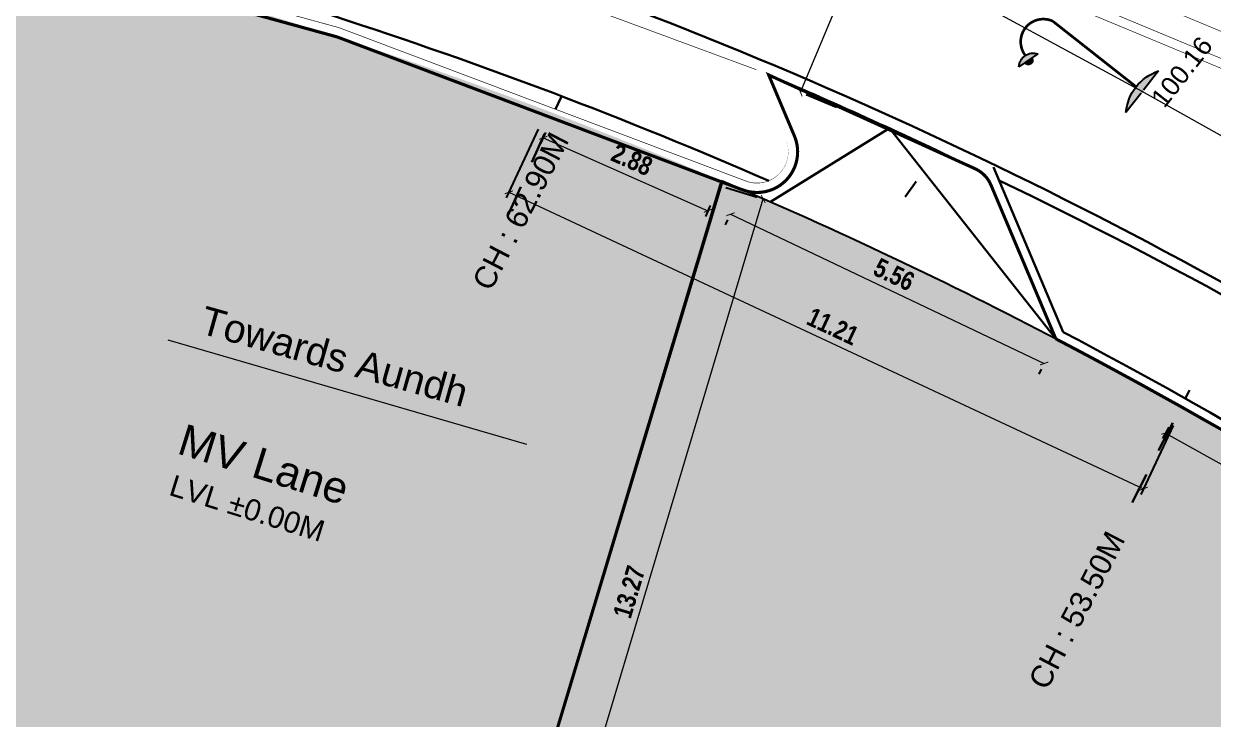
# Model space of a CAD drawing. Header units: metres. Extents: x 6 to 601, y -20 to 118.
# Drawn here: x 284.982 to 289.407, y 58.117 to 60.702 of the extents above; entities that cross this region are included whole.
import ezdxf

# ---------------------------------------------------------------- set-up
doc = ezdxf.new("R2010")
doc.units = ezdxf.units.M
doc.header["$MEASUREMENT"] = 0
doc.linetypes.add('DASHED', pattern=[0.75, 0.5, -0.25])
for name, color, linetype in [('EL', 4, 'Continuous'), ('FOOTPATH', 30, 'Continuous'), ('HATCH', 8, 'Continuous'), ('LAMP_POST', 7, 'Continuous'), ('PDA_Kerb Edge', 7, 'Continuous'), ('PDA_Levels', 7, 'Continuous'), ('PDA_Text', 19, 'Continuous'), ('PT', 2, 'Continuous')]:
    doc.layers.add(name, color=color, linetype=linetype)
doc.layers.add('EXISTING ROAD', color=7, linetype='Continuous', lineweight=5)
doc.layers.add('PDA_Tactile band', color=250, linetype='Continuous', lineweight=30)
for name, color, linetype, true_color in [('PDA - Dimensions', 7, 'Continuous', 0x000000), ('PDA_Chainage Lines', 7, 'DASHED', 0x636466), ('PDA_Chainage Text', 7, 'Continuous', 0x636466)]:
    doc.layers.add(name, color=color, linetype=linetype, true_color=true_color)
doc.styles.add('AR', font='arial.ttf')
doc.styles.add('ARIAL', font='arialbd.ttf', dxfattribs={"width": 0.8})
doc.styles.add('RS', font='RomanS')
doc.styles.get("Standard").update_dxf_attribs({"font": 'arial.ttf'})
doc.dimstyles.new('PDA_Dimentions', dxfattribs={"dimtxt": 0.3, "dimasz": 0.1, "dimexe": 0.075, "dimexo": 0.625, "dimgap": 0.1, "dimtad": 1, "dimdsep": 46, "dimtxsty": 'ARIAL', "dimblk": 'ARCHTICK', "dimcen": 0.09, "dimadec": 0, "dimazin": 0, "dimtfac": 1, "dimtmove": 1, "dimatfit": 3, "dimldrblk": 'ARCHTICK', "dimfxl": 1, "dimfxlon": 1, "dimlwd": 9, "dimarcsym": 0})
doc.dimstyles.get("Standard").update_dxf_attribs({"dimtxt": 0.18, "dimasz": 0.18, "dimexe": 0.18, "dimexo": 0.0625, "dimgap": 0.09, "dimtad": 0, "dimdec": 4, "dimzin": 0, "dimdsep": 46, "dimtxsty": 'Standard', "dimcen": 0.09, "dimadec": 0, "dimazin": 0, "dimtfac": 1, "dimtdec": 4, "dimtofl": 0, "dimtmove": 0, "dimatfit": 3, "dimfxl": 1, "dimtolj": 1, "dimtzin": 0, "dimarcsym": 0})

# ---------------------------------------------------------------- blocks, each defined once
blk = doc.blocks.new('LP')
at = {"layer": 'LAMP_POST'}
for color, points in [(40, [(1.165922361164576, 3.515392796020706), (1.89140776789327, 3.744330122373299, 0.5022879340729313)]), (30, [(1.395154863193738, 3.58773040011431, 1), (1.662175265864107, 3.671992518279581)]), (40, [(-0.8816148093692391, 0.001324708447327794), (-0.05993297897521188, 9.005488868751854e-05, -1), (0.05993297897521188, -9.005488868751854e-05), (0.8816148093696938, -0.001324708447327794, 0.2974138818711019)])]:
    blk.add_hatch(color=color, dxfattribs=at).paths.add_polyline_path(points)
blk.add_line((1.165922361164576, 3.515392796020706), (1.89140776789327, 3.744330122373299), dxfattribs=at)
at = {"layer": 'LAMP_POST', "color": 5, "const_width": 0.089105216643788}
blk.add_lwpolyline([(-0.00203005207958995, 0.2648868001790561), (-0.00203005207958995, 3.799999851868506, -0.7749219860280891), (1.458662222671819, 3.82064314317654)], format="xyb", dxfattribs=at)
at = {"layer": 'LAMP_POST'}
for points in [[(-0.8816148093694665, 0.001324708447327794), (-0.05993297897521188, 9.005488868751854e-05)], [(0.05993297897521188, -9.005488868751854e-05), (0.8816148093696938, -0.001324708447327794)]]:
    blk.add_lwpolyline(points, dxfattribs=at)
for centre, radius, start, end in [((1.613864205916798, 3.359871699434166), 0.4741716015995725, 54.17418561697151, 160.8534909995903), ((1.528665064528923, 3.629861459196945), 0.14, 197.5138383082842, 17.5138383082842), ((-0.00203005207958995, -1.351032358088105), 1.613238662028891, 56.78749075352639, 123.0403248748255)]:
    blk.add_arc(centre, radius, start, end, dxfattribs=at)
blk = doc.blocks.new('Survey Base')
at = {"layer": 'FOOTPATH', "color": 8, "lineweight": 5, "elevation": 99.6477}
blk.add_lwpolyline([(10004.7866114594, 9983.211269995612), (10004.2325, 9986.7247), (10003.5593, 9990.6829), (10001.8389, 9997.6047), (9999.6429, 10004.4286), (9997.7572, 10009.3528), (9994.7248, 10014.2305), (9991.0763, 10019.4218), (9986.6774, 10025.1078), (9979.9372, 10032.6138), (9975.0012, 10037.5156), (9969.0402, 10042.1762), (9965.306, 10044.5989), (9960.9045, 10046.3417), (9954.5509, 10049.0768), (9947.7635, 10051.9592), (9932.1836, 10058.0972), (9925.8846, 10060.5998), (9916.5229, 10064.388), (9910.5096, 10066.7966), (9893.365074992047, 10073.6770752974)], dxfattribs=at)
at = {"layer": 'PT'}
blk.add_point((10004.2325, 9986.7247, 100.1642), dxfattribs=at)
at = {"layer": 'LAMP_POST', "color": 8, "lineweight": 5, "xscale": -0.4799999999995634, "yscale": 0.4800000000013824, "zscale": 0.4800000000003024}
blk.add_blockref('LP', (10004.2316846549, 9986.72398543256, 348.0391031999999), dxfattribs=at)
at = {"layer": 'EL'}
blk.add_text('100.16', height=0.3, dxfattribs=at).set_placement((10004.2325, 9986.2747, 100.1642))
blk = doc.blocks.new('_ArchTick')
at = {"color": 0, "linetype": 'ByBlock', "const_width": 0.15}
blk.add_lwpolyline([(-0.5, -0.5), (0.5, 0.5)], dxfattribs=at)
blk = doc.blocks.new('*D472')
at = {"layer": 'Defpoints', "color": 0, "transparency": 16777216}
for p in [(382.316627722863, 258.1684306681217, -99.60370000000044), (382.316627722854, 258.1684306681244), (378.5149961281441, 245.4506576502099)]:
    blk.add_point(p, dxfattribs=at)
at = {"layer": 'PDA - Dimensions', "color": 0, "lineweight": -2, "transparency": 16777216}
for p, q in [((381.7178090417287, 258.3474311908156), (382.2208167338725, 258.1970707517555)), ((377.9161774470099, 245.6296581729038), (378.4191851391537, 245.4792977338436))]:
    blk.add_line(p, q, dxfattribs=at)
at = {"layer": 'PDA - Dimensions', "color": 0, "lineweight": 9, "transparency": 16777216}
blk.add_line((378.5149961281352, 245.4506576502126), (382.316627722854, 258.1684306681244), dxfattribs=at)
at = {"layer": 'PDA - Dimensions', "color": 0, "lineweight": 9, "transparency": 16777216, "xscale": 0.1, "yscale": 0.1, "zscale": 0.1}
for p, rotation in [((382.316627722854, 258.1684306681244), 73.35739848893179), ((378.5149961281352, 245.4506576502126), 253.3573984889318)]:
    blk.add_blockref('_ArchTick', p, dxfattribs=dict(at, rotation=rotation))
at = {"layer": 'PDA - Dimensions', "color": 0, "transparency": 16777216, "insert": (380.1732454278106, 251.8820528020038), "char_height": 0.3, "attachment_point": 5, "rotation": 73.35739848893179, "style": 'ARIAL'}
blk.add_mtext('13.27', dxfattribs=at)
blk = doc.blocks.new('*D473')
at = {"layer": 'Defpoints', "color": 0, "transparency": 16777216}
for p in [(394.3976439174166, 251.5114763006768), (394.397643917418, 251.511476300676), (388.6565043146311, 241.1765898293888, 99.60370000000044)]:
    blk.add_point(p, dxfattribs=at)
at = {"layer": 'PDA - Dimensions', "color": 0, "lineweight": 9, "transparency": 16777216}
blk.add_line((388.6565043146325, 241.176589829388), (394.397643917418, 251.511476300676), dxfattribs=at)
at = {"layer": 'PDA - Dimensions', "color": 0, "lineweight": -2, "transparency": 16777216}
for p, q in [((394.9440026280016, 251.2079682128637), (394.4850613111116, 251.4629150066259)), ((389.2028630252161, 240.8730817415757), (388.7439217083261, 241.1280285353379))]:
    blk.add_line(p, q, dxfattribs=at)
at = {"layer": 'PDA - Dimensions', "color": 0, "lineweight": 9, "transparency": 16777216, "xscale": 0.1, "yscale": 0.1, "zscale": 0.1}
for p, rotation in [((394.397643917418, 251.511476300676), 60.94736159168296), ((388.6565043146325, 241.176589829388), 240.947361591683)]:
    blk.add_blockref('_ArchTick', p, dxfattribs=dict(at, rotation=rotation))
at = {"layer": 'PDA - Dimensions', "color": 0, "transparency": 16777216, "insert": (391.3056683978913, 246.4670263015996), "char_height": 0.3, "attachment_point": 5, "rotation": 60.94736159168296, "style": 'ARIAL'}
blk.add_mtext('11.82', dxfattribs=at)
blk = doc.blocks.new('*D583')
at = {"layer": 'Defpoints', "color": 0, "transparency": 16777216}
for p in [(384.1981333441781, 262.9553724076759), (384.1981333441807, 262.9553724076748), (382.9142668329332, 259.8714377251326)]:
    blk.add_point(p, dxfattribs=at)
at = {"layer": 'PDA_Tactile band', "color": 0, "lineweight": 9, "transparency": 16777216}
blk.add_line((382.9142668329358, 259.8714377251315), (384.1981333441807, 262.9553724076748), dxfattribs=at)
at = {"layer": 'PDA_Tactile band', "color": 0, "lineweight": -2, "transparency": 16777216}
for p, q in [((384.7751298785104, 262.7151641660011), (384.2904527896739, 262.9169390890069)), ((383.4912633672654, 259.6312294834578), (383.006586278429, 259.8330044064635))]:
    blk.add_line(p, q, dxfattribs=at)
at = {"layer": 'PDA_Tactile band', "color": 0, "lineweight": 9, "transparency": 16777216, "xscale": 0.1, "yscale": 0.1, "zscale": 0.1}
for p, rotation in [((384.1981333441807, 262.9553724076748), 67.39765008335756), ((382.9142668329358, 259.8714377251315), 247.3976500833575)]:
    blk.add_blockref('_ArchTick', p, dxfattribs=dict(at, rotation=rotation))
at = {"layer": 'PDA_Tactile band', "color": 0, "transparency": 16777216, "insert": (383.3224731977343, 261.5107074280922), "char_height": 0.3, "attachment_point": 5, "rotation": 67.39765008335756, "style": 'ARIAL'}
blk.add_mtext('3.34', dxfattribs=at)
blk = doc.blocks.new('*D542')
at = {"layer": 'Defpoints', "color": 0, "transparency": 16777216}
for p in [(389.1141370249898, 255.0628781655105), (392.2329567383076, 253.3209328747399), (391.8749741433722, 252.6799924387661)]:
    blk.add_point(p, dxfattribs=at)
at = {"layer": 'PDA_Tactile band', "color": 0, "lineweight": -2, "transparency": 16777216}
for p, q in [((388.8093719472741, 254.5172196208097), (388.70739201762, 254.3346323623846)), ((391.928191660592, 252.7752743300391), (391.8262117309378, 252.592687071614))]:
    blk.add_line(p, q, dxfattribs=at)
at = {"layer": 'PDA_Tactile band', "color": 0, "lineweight": 9, "transparency": 16777216}
blk.add_line((388.7561544300545, 254.4219377295368), (391.8749741433722, 252.6799924387661), dxfattribs=at)
at = {"layer": 'PDA_Tactile band', "color": 0, "lineweight": 9, "transparency": 16777216, "xscale": 0.1, "yscale": 0.1, "zscale": 0.1}
for p, rotation in [((388.7561544300545, 254.4219377295368), 150.8154585761424), ((391.8749741433722, 252.6799924387661), 330.8154585761424)]:
    blk.add_blockref('_ArchTick', p, dxfattribs=dict(at, rotation=rotation))
at = {"layer": 'PDA_Tactile band', "color": 0, "transparency": 16777216, "insert": (390.4390170109635, 253.7719977377565), "char_height": 0.3, "attachment_point": 5, "rotation": 330.8154585761425, "style": 'ARIAL'}
blk.add_mtext('3.57', dxfattribs=at)
blk = doc.blocks.new('*D545')
at = {"layer": 'Defpoints', "color": 0, "transparency": 16777216}
for p in [(379.0864648211499, 259.799019164062), (381.7234445042977, 258.6331437923254), (381.4337132665796, 257.9778289911405)]:
    blk.add_point(p, dxfattribs=at)
at = {"layer": 'PDA_Tactile band', "color": 0, "lineweight": -2, "transparency": 16777216}
for p, q in [((378.8337357762217, 259.2273960103587), (378.7562969362433, 259.0522446582846)), ((381.4707154593694, 258.0615206386221), (381.393276619391, 257.886369286548))]:
    blk.add_line(p, q, dxfattribs=at)
at = {"layer": 'PDA_Tactile band', "color": 0, "lineweight": 9, "transparency": 16777216}
blk.add_line((378.7967335834319, 259.1437043628771), (381.4337132665796, 257.9778289911405), dxfattribs=at)
at = {"layer": 'PDA_Tactile band', "color": 0, "lineweight": 9, "transparency": 16777216, "xscale": 0.1, "yscale": 0.1, "zscale": 0.1}
for p, rotation in [((378.7967335834319, 259.1437043628771), 156.1485668973779), ((381.4337132665796, 257.9778289911405), 336.1485668973779)]:
    blk.add_blockref('_ArchTick', p, dxfattribs=dict(at, rotation=rotation))
at = {"layer": 'PDA_Tactile band', "color": 0, "transparency": 16777216, "insert": (380.2176390259682, 258.7924105263622), "char_height": 0.3, "attachment_point": 5, "rotation": 336.1485668973779, "style": 'ARIAL'}
blk.add_mtext('2.88', dxfattribs=at)
blk = doc.blocks.new('*D510')
at = {"layer": 'Defpoints', "color": 0, "transparency": 16777216}
for p in [(378.9823464457513, 259.8482961269548), (389.1401191151072, 255.1085717936276), (388.404748169393, 253.5325875445668)]:
    blk.add_point(p, dxfattribs=at)
at = {"layer": 'PDA_Tactile band', "color": 0, "lineweight": -2, "transparency": 16777216}
for p, q in [((378.7180691093111, 259.2819194948061), (378.2046911262067, 258.1816916167501)), ((388.8758417786669, 254.5421951614789), (388.3624637955626, 253.441967283423))]:
    blk.add_line(p, q, dxfattribs=at)
at = {"layer": 'PDA_Tactile band', "color": 0, "lineweight": 9, "transparency": 16777216}
blk.add_line((378.2469755000371, 258.2723118778939), (388.404748169393, 253.5325875445668), dxfattribs=at)
at = {"layer": 'PDA_Tactile band', "color": 0, "lineweight": 9, "transparency": 16777216, "xscale": 0.1, "yscale": 0.1, "zscale": 0.1}
for p, rotation in [((378.2469755000371, 258.2723118778939), 154.9857447930533), ((388.404748169393, 253.5325875445668), 334.9857447930534)]:
    blk.add_blockref('_ArchTick', p, dxfattribs=dict(at, rotation=rotation))
at = {"layer": 'PDA_Tactile band', "color": 0, "transparency": 16777216, "insert": (383.4318323595808, 256.1295566958431), "char_height": 0.3, "attachment_point": 5, "rotation": 334.98574479305336, "style": 'ARIAL'}
blk.add_mtext('11.21', dxfattribs=at)
blk = doc.blocks.new('*D520')
at = {"layer": 'Defpoints', "color": 0, "transparency": 16777216}
for p in [(381.9805306089347, 258.3145190605337), (387.0000873350746, 255.928537782318), (386.8132673044415, 255.5355113365936)]:
    blk.add_point(p, dxfattribs=at)
at = {"layer": 'PDA_Tactile band', "color": 0, "lineweight": 9, "transparency": 16777216}
blk.add_line((381.7937105783017, 257.9214926148093), (386.8132673044415, 255.5355113365936), dxfattribs=at)
at = {"layer": 'PDA_Tactile band', "color": 0, "lineweight": -2, "transparency": 16777216}
for p, q in [((381.7122148787506, 257.7500443764816), (381.7507800614721, 257.8311766653609)), ((386.7317716048905, 255.3640630982659), (386.770336787612, 255.4451953871452))]:
    blk.add_line(p, q, dxfattribs=at)
at = {"layer": 'PDA_Tactile band', "color": 0, "lineweight": 9, "transparency": 16777216, "xscale": 0.1, "yscale": 0.1, "zscale": 0.1}
for p, rotation in [((381.7937105783017, 257.9214926148093), 154.5765275411711), ((386.8132673044415, 255.5355113365936), 334.5765275411711)]:
    blk.add_blockref('_ArchTick', p, dxfattribs=dict(at, rotation=rotation))
at = {"layer": 'PDA_Tactile band', "color": 0, "transparency": 16777216, "insert": (384.4121769449272, 256.9571565775961), "char_height": 0.3, "attachment_point": 5, "rotation": 334.57652754117106, "style": 'ARIAL'}
blk.add_mtext('5.56', dxfattribs=at)
blk = doc.blocks.new('direction')
at = {"layer": 'PDA_Text', "color": 18, "lineweight": -3, "true_color": 0x000000, "insert": (8299.26790929622, 11463.76129872452), "char_height": 0.7499999999999987, "width": 9.226051727479195, "attachment_point": 1, "rotation": 303.9391874062145, "style": 'RS'}
blk.add_mtext('{\\fArial|b0|i0|c0|p34;\\H0.6x;Towards Aundh}', dxfattribs=at)
at = {"layer": 'PDA - Dimensions', "linetype": 'Continuous', "lineweight": 0}
blk.add_leader([(8301.745344059153, 11458.74126231147), (8298.450760845164, 11463.73022164667)], dimstyle='Standard', override={"dimtxt": 0.2, "dimasz": 0.6, "dimexe": 0, "dimexo": 0, "dimtih": 0, "dimtoh": 0, "dimdec": 1, "dimclre": 256, "dimclrt": 256, "dimtdec": 1, "dimfxl": 5000, "dimfxlon": 1, "dimlwd": 0, "dimlwe": 65535, "dimarcsym": 1}, dxfattribs=at)
blk = doc.blocks.new('site plan')
at = {"layer": 'HATCH', "transparency": 33554539}
h = blk.add_hatch(color=9, dxfattribs=at)
h.dxf.hatch_style = 1
edge = h.paths.add_edge_path()
edge.add_line((398.3203993259576, 223.5948501189359), (398.2467099829537, 223.4641372269434))
edge.add_arc((359.6859929776801, 159.1362964110049), 75.00000000001013, 50.643027904231985, 59.05981801813658, ccw=False)
edge.add_line((407.2472450699024, 217.1270482549116), (420.1046861651594, 205.7425696610298))
edge.add_line((420.1046861651594, 205.7425696610298), (420.8094782192929, 205.0855419844447))
edge.add_line((420.8094782192929, 205.0855419844447), (426.7812055969134, 211.8232616019814))
edge.add_line((426.7812055969134, 211.8232616019814), (425.7956355365113, 213.1024875697058))
edge.add_line((425.7956355365113, 213.1024875697058), (416.1118382745717, 221.7624692343961))
edge.add_line((416.1118382745717, 221.7624692343961), (407.675593800961, 228.7029774813527))
edge.add_line((407.675593800961, 228.7029774813527), (397.9149773290828, 235.6102521388693))
edge.add_line((397.9149773290828, 235.6102521388693), (386.314013544601, 241.8729637314991))
edge.add_line((386.314013544601, 241.8729637314991), (377.9310103320986, 245.1417021162761))
edge.add_line((377.9310103320986, 245.1417021162761), (370.004542349363, 247.1773856186501))
edge.add_line((370.004542349363, 247.1773856186501), (361.3097273447547, 248.3728635135467))
edge.add_line((361.3097273447547, 248.3728635135467), (352.0254405817377, 248.5341186884871))
edge.add_line((352.0254405817377, 248.5341186884871), (343.4882141783619, 247.6993770357221))
edge.add_line((343.4882141783619, 247.6993770357221), (335.9139085503266, 246.2670993457305))
edge.add_line((335.9139085503266, 246.2670993457305), (328.3596033347476, 243.666881654497))
edge.add_line((328.3596033347476, 243.666881654497), (319.6629500633953, 239.6837235734347))
edge.add_line((319.6629500633953, 239.6837235734347), (319.5471197944607, 239.6211706060803))
edge.add_line((319.5471197944607, 239.6211706060803), (321.5574075041695, 235.8133975529236))
edge.add_line((321.5574075041695, 235.8133975529236), (272.7275633488734, 208.0245052619248))
edge.add_line((272.7275633488734, 208.0245052619248), (278.0056757168622, 198.8389367912332))
edge.add_arc((432.4627185270929, -58.34392022211796), 300.0000000253854, 119.65879195034401, 120.98788440321641, ccw=False)
edge.add_line((284.0125765543999, 202.3523692864183), (322.5566917870638, 224.3008189144221))
edge.add_arc((359.6859929776747, 159.1362964110067), 75.00000000000819, 68.39042136316829, 119.67353207975981, ccw=False)
edge.add_line((387.3069919584923, 228.864916182969), (387.3659540972676, 229.0028996805177))
edge.add_arc((359.6859929777474, 159.1362964110758), 75.14999999991836, 59.06286877645181, 68.38737060490178, ccw=False)
edge = h.paths.add_edge_path()
edge.add_arc((349.3010737985187, 183.2254006047624), 81.89159830320767, 61.67163064802283, 66.55978401002817)
edge.add_line((381.8768936897104, 258.3589472471904), (381.8010254331712, 258.3911790539078))
edge.add_arc((359.0054820677524, 203.3172762747963), 59.60513035509366, 54.30315257286412, 67.51493234201462, ccw=False)
edge.add_line((393.7848686451925, 251.723534485518), (393.8556885749858, 251.8566782141697))
edge.add_arc((354.4186595736501, 193.2390454698689), 70.64917639292004, 56.0679491882368, 60.69628579069675)
edge.add_arc((352.3148610210937, 189.4305663229297), 74.99999999976491, 50.555828616822396, 60.71876623491141, ccw=False)
edge.add_line((399.9643149738331, 247.3488668674945), (426.1371010257917, 225.8164850111243))
edge.add_arc((330.8381931213371, 109.9798839230934), 149.9999999980311, 47.181571827729215, 50.55582861685792, ccw=False)
edge.add_line((432.7897821686583, 220.0065783664668), (433.461019319695, 219.3846048124851))
edge.add_line((433.461019319695, 219.3846048124851), (427.140824567834, 212.2303391908226))
edge.add_line((427.140824567834, 212.2303391908226), (427.498951335785, 212.639353591625))
edge.add_line((427.498951335785, 212.639353591625), (426.0958726766057, 213.5047626797495))
edge.add_line((426.0958726766057, 213.5047626797495), (416.4374589846284, 222.1420444422365))
edge.add_line((416.4374589846284, 222.1420444422365), (407.9792388866026, 229.1006320612996))
edge.add_line((407.9792388866026, 229.1006320612996), (398.1791149908786, 236.0358648532401))
edge.add_line((398.1791149908786, 236.0358648532401), (386.524392843321, 242.327597579806))
edge.add_line((386.524392843321, 242.327597579806), (378.0845744193266, 245.6184896078375))
edge.add_line((378.0845744193266, 245.6184896078375), (370.1010999551254, 247.6688135722943))
edge.add_line((370.1010999551254, 247.6688135722943), (361.3482586408572, 248.8722696898985))
edge.add_line((361.3482586408572, 248.8722696898985), (352.0053878903054, 249.0345423873878))
edge.add_line((352.0053878903054, 249.0345423873878), (343.4172933091158, 248.1948270130833))
edge.add_line((343.4172933091158, 248.1948270130833), (335.7854211527811, 246.7516636712244))
edge.add_line((335.7854211527811, 246.7516636712244), (328.1736885489918, 244.1316792765738))
edge.add_line((328.1736885489918, 244.1316792765738), (319.4398125364369, 240.1314727910485))
edge.add_line((319.4398125364369, 240.1314727910485), (319.3136729533489, 240.0633523826655))
edge.add_line((319.3136729533489, 240.0633523826655), (317.364540297036, 243.7552889994367))
edge.add_line((317.364540297036, 243.7552889994367), (289.9088339607588, 228.1428697642787))
edge.add_line((289.9088339607588, 228.1428697642787), (268.2376559472323, 215.8383502484321))
edge.add_line((268.2376559472323, 215.8383502484321), (263.0063138116147, 224.9425238677322))
edge.add_line((263.0063138116147, 224.9425238677322), (284.7185724453229, 237.270365883227))
edge.add_line((284.7185724453229, 237.270365883227), (315.241564482134, 254.6269671723549))
edge.add_arc((352.314861020961, 189.4305663227296), 75.00000000000541, 61.44883574043621, 119.6243021433603, ccw=False)
at = {"layer": 'PDA_Chainage Lines', "lineweight": 30}
for p, q in [((378.2314817265124, 257.9041151725814), (379.0836294985675, 259.7942984049259)), ((388.2220014681097, 253.3145519037589), (389.1391250162796, 255.1091313066554))]:
    blk.add_line(p, q, dxfattribs=at)
at = {"layer": 'PDA_Kerb Edge', "const_width": 0.01, "elevation": 99.6741}
for points in [[(395.3655437473026, 257.5311060045333), (392.8366027046741, 259.5171359198393), (376.8131176910429, 266.1878400430123), (369.925297872891, 268.6094706250478), (363.1778765666622, 270.4005833339052), (348.3453950212715, 270.7275178627442), (335.9029287200665, 270.1058309903983), (326.4568389627457, 268.6059175081245), (317.2302103343009, 265.226926457035), (308.4178970914072, 260.8493373493693)], [(395.1184916768252, 257.216518537407), (392.6324785701399, 259.1688362532004), (376.6698012398174, 265.8142256546744), (369.8074668588361, 268.2268960264119), (363.1213633798325, 270.0017318296741), (348.3509754882944, 270.3272977028755), (335.9443934452538, 269.7074037847306), (326.557924670853, 268.2169573219762), (317.3884436375956, 264.8588949568148), (308.5958528754909, 260.4911031537504)]]:
    blk.add_lwpolyline(points, dxfattribs=at)
at = {"layer": 'PDA_Kerb Edge'}
for points, const_width in [([(311.333329265588, 254.7053278489784), (314.252943238329, 256.3655378601015, -0.213669249986977), (376.8997275064048, 262.4003158076739)], 0.01), ([(311.4074758601091, 254.5749350481001), (314.3270898328501, 256.2351450592232, -0.2331685898795763), (382.2063765796247, 260.2334183599633)], 0.01), ([(263.0063138116129, 224.9425238677322), (284.7185724453229, 237.270365883227), (315.241564482134, 254.6269671723549, -0.2351135602686825), (381.9805306089347, 258.3145190605337)], 0.05), ([(387.0000873350727, 255.9285377823217), (385.9618903879909, 258.3887723909484, 0.1822611946891149), (385.7188668158615, 258.6445246357925), (382.4046249450475, 260.149436667547), (382.8169877980617, 259.1722527477232, -0.6638928293939181), (381.9805306089365, 258.3145190605337, -5.282170906711365)], 0.05)]:
    blk.add_lwpolyline(points, format="xyb", dxfattribs=dict(at, const_width=const_width))
for points in [[(262.932251772625, 225.0729647140233, 0.01, 0.01, 0), (284.644510406335, 237.4008067295181, 0.01, 0.01, 0), (315.1674178890571, 254.7573599740535, 0.01, 0.01, -0.2350451685050067), (382.0204837819201, 258.4602590381655, 0.01, 0, 0.6755439498466161), (382.6787889175703, 259.1139340592053, 0, 0, 0), (382.2063765796247, 260.2334183599633, 0, 0, 0)], [(263.0063138116129, 224.9425238677322, 0.01, 0.01, 0), (284.7185724453229, 237.270365883227, 0.01, 0.01, 0), (315.2415644822522, 254.6269671724203, 0.01, 0.01, -0.2350451685050076), (381.9611911217198, 258.3224752203696, 0.01, 0, 0.6755439498450695), (382.8169877980636, 259.1722527477232, 0, 0, 0), (382.4046249450475, 260.149436667547, 0, 0, 0)]]:
    blk.add_lwpolyline(points, format="xyseb", dxfattribs=at)
at = {"layer": 'PDA_Kerb Edge', "const_width": 0.01}
blk.add_lwpolyline([(385.4693521659483, 261.9928757462294), (392.927267117193, 258.8880864963758), (395.6715022293338, 256.7329816776019)], dxfattribs=at)
at = {"layer": 'PDA_Kerb Edge'}
blk.add_arc((352.3588194152653, 189.5146947277699), 74.90538026314519, 57.84593786181112, 66.97853280363601, dxfattribs=at)
at = {"layer": 'PDA_Tactile band'}
for p, q in [((387.1173469962978, 256.0364765280665), (386.0049585169854, 258.6725241900531)), ((373.9194424567122, 232.7733041987321), (381.6525151286733, 258.4544900844194)), ((381.6675953591421, 258.448078498086), (373.9194424567122, 232.7733041987321)), ((384.5897877670395, 258.1997473775482), (384.7650185674338, 258.4432513312731)), ((387.0000873350746, 255.9285377823198), (385.9618903879909, 258.3887723909484))]:
    blk.add_line(p, q, dxfattribs=at)
blk.add_lwpolyline([(382.4328746550291, 258.1183843121053), (384.3369266298669, 259.2955032336831), (387.0000873350746, 255.928537782318)], dxfattribs=at)
at = {"layer": 'PDA_Tactile band', "const_width": 0.05}
blk.add_lwpolyline([(392.2249656913737, 252.9300430544081), (392.0941216639494, 253.0121100103788, 0.01010372916658307), (389.6301049106733, 254.489053284713, 0.006780895016751039), (387.7183886908479, 255.5489044452461, 0.003226459557191081), (387.0000873350782, 255.928537782318, 1942.443398856662)], format="xyb", dxfattribs=at)
at = {"layer": 'PDA_Tactile band'}
for centre, radius, start, end in [((352.3385271481336, 189.5259208183574), 75.20217905466536, 66.43342875617087, 77.78718759931948), ((353.0531531233592, 190.3367543997338), 75.90662680294888, 57.2066597814171, 71.69008873964437), ((352.8596762865345, 190.6811997142268), 75.48999891798117, 64.19696905093852, 66.95987548151172), ((385.5012274530127, 258.194376762558), 0.5, 22.87930875602067, 64.19696905093852), ((353.2864848699137, 190.0383741407968), 75.88211413314158, 57.48999321311381, 64.3759771290873), ((353.0784555258469, 191.0382017474039), 73.3718056000051, 55.65521089648702, 62.35943675543137)]:
    blk.add_arc(centre, radius, start, end, dxfattribs=at)
at = {"rotation": 40.36443160860253}
blk.add_blockref('direction', (1474.319498892039, -13853.24024799149), dxfattribs=at)
at = {"layer": 'EXISTING ROAD', "rotation": 51.79989677134766}
blk.add_blockref('Survey Base', (2049.792497357163, -13777.89037235985), dxfattribs=at)
at = {"layer": 'PDA_Chainage Text', "color": 251, "linetype": 'Continuous', "lineweight": -3, "true_color": 0x636466, "extrusion": (0.001767131774890149, -0.006788924548488019, 0.9999753935716443), "char_height": 0.3499999999999987, "width": 7.022197755980273, "attachment_point": 4, "text_direction": (0.4607111075337865, 0.887534853808164, 0.005211398153384475), "style": 'AR'}
for s, insert in [('CH : 62.90M', (377.8040740139131, 256.7526043116814)), ('CH : 53.50M', (386.7039857249783, 250.3715118257496))]:
    blk.add_mtext(s, dxfattribs=dict(at, insert=insert))
at = {"layer": 'PDA_Levels', "linetype": 'ByBlock', "lineweight": 0, "style": 'AR'}
blk.add_text('MV Lane', height=0.4999999999999999, rotation=342.6419955280056, dxfattribs=at).set_placement((372.918678025615, 254.1015883131186))
at = {"layer": 'PDA_Levels', "linetype": 'Continuous', "lineweight": -3, "style": 'AR'}
blk.add_text('LVL ±0.00M', height=0.34, rotation=342.7324935254136, dxfattribs=at).set_placement((372.7894551137251, 253.4376450485561))
at = {"layer": 'PDA - Dimensions'}
for p1, p2, distance, picture, middle in [((378.514996128144, 245.4506576502099, 99.60370000000044), (382.3166277228629, 258.1684306681218), 9.299171943216355e-12, '*D472', (380.1732454278106, 251.8820528020038, 99.60370000000044)), ((388.6565043146311, 241.1765898293888, 99.60370000000044), (394.3976439174166, 251.5114763006768), -1.6287395356697013e-12, '*D473', (391.3056683978913, 246.4670263015996))]:
    dim = blk.add_aligned_dim(p1=p1, p2=p2, distance=distance, dimstyle='PDA_Dimentions', dxfattribs=at)
    dim.commit()
    dim.dimension.update_dxf_attribs({"geometry": picture, "text_midpoint": middle})
at = {"layer": 'PDA_Tactile band'}
for p1, p2, distance, picture, middle in [((382.9142668329332, 259.8714377251326), (384.1981333441781, 262.9553724076759), -2.829112834837655e-12, '*D583', (383.3224731977343, 261.5107074280922)), ((378.9823464457513, 259.8482961269547), (389.1401191151072, 255.1085717936276), -1.7391080418100326, '*D510', (383.4318323595808, 256.1295566958431)), ((379.08646482115, 259.799019164062), (381.7234445042977, 258.6331437923254), -0.7165065797057968, '*D545', (380.2176390259682, 258.7924105263622)), ((381.9805306089347, 258.3145190605337), (387.0000873350746, 255.928537782318), -0.4351683707307985, '*D520', (384.4121769449272, 256.9571565775961)), ((389.1141370249898, 255.0628781655105), (392.2329567383076, 253.3209328747398), -0.7341363502394291, '*D542', (390.4390170109635, 253.7719977377565))]:
    dim = blk.add_aligned_dim(p1=p1, p2=p2, distance=distance, dimstyle='PDA_Dimentions', dxfattribs=at)
    dim.commit()
    dim.dimension.update_dxf_attribs({"geometry": picture, "text_midpoint": middle})

msp = doc.modelspace()

# ---------------------------------------------------------------- block references
at = {"xscale": 0.232473712272114, "yscale": 0.232473712272114, "zscale": 0.232473712272114}
msp.add_blockref('site plan', (198.8542852977009, 0.03420656743455908, 23.10165670435924), dxfattribs=at)

doc.saveas('drawing.dxf')
